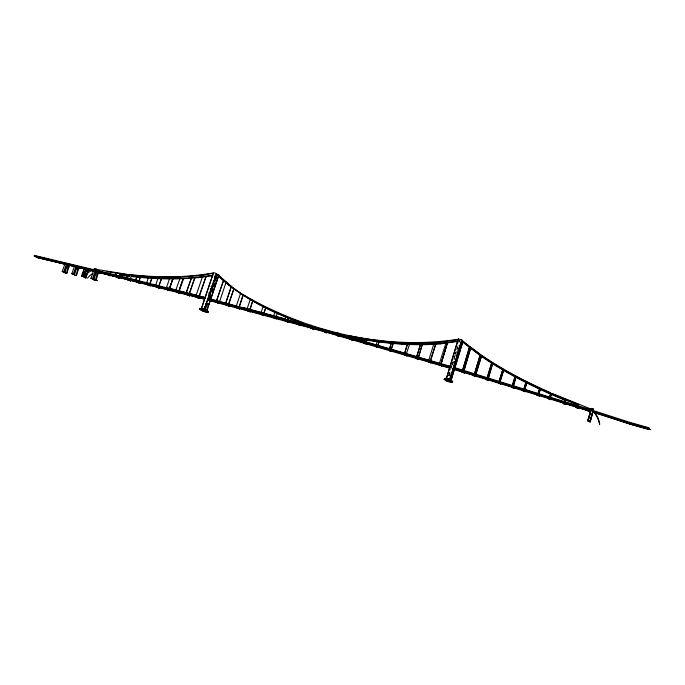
<?xml version="1.0" encoding="UTF-8"?>
<svg xmlns="http://www.w3.org/2000/svg" width="685" height="685" viewBox="0 0 685 685"><rect width="100%" height="100%" fill="white"/><g stroke="black" fill="none" stroke-linecap="round" stroke-linejoin="round"><path stroke-width="0.51" stroke-dasharray="3.42 2.57" d="M450.636 376.219L448.88 375.688L449.249 372.794M455.157 356.337L455.439 354.342M455.594 353.905C458.368 352.707 455.499 345.394 459.361 347.466M457.109 351.071L457.683 347.055M448.666 375.654L450.542 369.515M451.175 367.46L452.4 363.444M453.932 358.435L455.765 352.415M458.83 342.389L459.447 340.385M451.698 366.252L448.744 376.133L450.482 376.639M451.997 365.259L455.927 352.398M457.135 348.442L459.549 340.531M453.162 361.603L452.006 363.761L453.179 361.62L454.926 362.134M454.121 359.788L454.883 358.366M456.124 349.812L457.64 346.995M448.906 375.722L450.456 372.871M458.976 341.241L459.618 341.224M459.284 340.822L460.192 340.925M451.638 364.497L453.367 364.977M450.225 366.321L451.954 366.843M453.205 361.654L452.648 365.653L453.205 361.654M455.825 351.807L455.534 353.82L455.842 351.833"/><path stroke-width="1.03" d="M450.122 379.533C448.863 378.009 455.165 367.999 450.653 376.236M454.926 362.134L454.352 366.201L454.943 362.151M456.604 358.837L457.178 354.839L456.587 358.812L455.088 361.697M457.546 352.287C456.338 358.683 459.84 347.963 459.601 346.182M629.378 423.972L629.626 422.919L648.969 428.408L648.592 429.426L629.378 423.972L592.516 412.036M590.342 412.695L590.556 411.694L590.187 412.695M648.832 428.75L629.515 423.39L592.474 411.394M65.229 273.041L66.573 266.491A1.413 0.796 -73.8 0 0 66.702 265.446M68.046 266.919L66.702 273.461L69.528 265.6L65.058 263.614L62.215 271.517L64.133 272.159L66.625 266.174A1.421 0.788 -73.8 0 1 67.815 265.215A1.421 0.788 -73.8 0 1 68.046 266.919L66.573 266.491M76.3 275.644L77.653 269.077A1.421 0.779 -73.8 0 0 77.431 267.373A1.421 0.779 -73.8 0 0 76.258 268.34L73.757 274.351L71.839 273.7L74.682 265.771L76.181 266.191L79.118 267.758L76.3 275.644L74.468 275.045L76.172 268.657A1.421 0.779 -73.8 0 0 76.3 267.604M85.437 274.634L84.375 277.605L85.745 271.02A1.43 0.771 -73.9 0 0 85.89 270.301M87.252 271.448L85.873 278.033L88.699 270.113L84.298 268.135L81.455 276.098L83.373 276.749L85.865 270.712A1.43 0.771 -73.9 0 1 87.038 269.744A1.43 0.771 -73.9 0 1 87.252 271.448L85.745 271.02M99.111 270.746L95.977 280.593L93.862 279.848L95.575 273.409A1.43 0.762 -73.9 0 0 95.712 272.356M95.977 280.593L95.369 280.285L97.09 273.837A1.43 0.762 -73.9 0 0 96.885 272.133A1.43 0.762 -73.9 0 0 95.729 273.109L93.246 279.172L90.908 278.307L94.376 268.563L96.208 269.171L95.592 270.909L98.494 272.476M648.592 429.426L649.132 427.834L629.78 422.354L592.748 410.375M592.927 412.182L590.136 421.969L587.978 421.181L590.11 413.534M590.136 421.969L592.696 412.301L590.05 421.172L587.876 420.325L591.266 408.491L593.415 409.099L591.275 408.594L590.667 410.7M647.676 428.827L629.429 423.767L648.661 429.23M587.935 410.041L590.282 410.409L590.367 411.813L588.115 411.18L587.935 410.041L590.205 410.683M588.115 411.18L590.367 411.813M589.014 410.101L589.477 408.466L589.297 410.187M588.278 420.384L590.795 411.582M590.05 421.172L593.415 409.099M575.922 406.522L578.251 406.89L578.44 408.32L576.205 407.686L575.922 406.522L578.174 407.164L578.44 408.32M576.205 407.686L575.999 406.248M577.001 406.59L577.738 403.996L577.275 406.65M577.284 406.667L577.746 404.004M577.772 406.881L577.977 405.1M563.096 402.557L565.408 402.917L565.699 404.373L563.481 403.748L563.096 402.557L565.331 403.191L565.699 404.373M563.481 403.748L563.173 402.283M564.774 402.814L565.536 400.151L565.305 402.009M587.91 420.564L590.068 413.115M548.308 397.839L550.594 398.19L551.005 399.68L548.813 399.055L548.308 397.839L550.517 398.464L551.005 399.68M548.813 399.055L548.385 397.565M549.37 397.891L550.997 393.327M549.379 397.899L550.731 393.267M550.098 398.079L551.194 394.312L550.646 397.214M536.672 394.192L538.949 394.543L539.446 396.058L537.271 395.442L536.672 394.192L538.872 394.817L539.446 396.058M537.271 395.442L536.757 393.926M537.742 394.26L539.797 388.249L538.016 394.337M538.872 393.361L540.337 389.371L538.847 394.457M522.552 389.833L524.804 390.176L525.412 391.717L523.263 391.109L522.552 389.833L524.727 390.45L525.412 391.717M523.263 391.109L522.629 389.568M526.063 381.562L523.614 389.902L526.345 381.656M524.796 389.226L526.679 382.795L525.061 389.303M511.019 386.28L513.253 386.614L513.956 388.181L511.815 387.573L511.019 386.28L513.176 386.888L513.956 388.181M511.815 387.573L511.096 386.006M515.094 376.151L512.08 386.34L515.377 376.245M513.365 385.638L515.874 377.135L513.63 385.715M497.755 381.836L498.577 383.429L500.778 383.763L499.896 382.435L497.755 381.836L498.654 383.163L500.778 383.763M499.005 382.239L502.927 369.078L498.731 382.153M499.844 382.35L503.732 370.328M500.701 384.028L499.819 382.709L503.466 370.251M485.793 378.522L487.994 378.856L488.885 380.466L486.778 379.867L485.793 378.522L487.908 379.122L488.885 380.466M486.838 378.574L491.642 362.613M487.112 378.659L491.907 362.682M486.778 379.867L485.871 378.257M487.908 379.122L492.464 364.035L488.302 378.899M100.558 273.281C84.769 265.438 111.39 278.324 95.797 270.669L95.831 270.173L131.366 278.829L205.149 297.538L201.433 308.618L213.36 272.57L216.528 273.546L204.335 309.449L203.608 309.243M464.421 373.025L463.343 371.373L461.176 371.047L462.358 372.443L464.421 373.025L463.265 371.63L461.176 371.047M473.155 374.686L475.339 375.012L476.332 376.647L474.243 376.056L473.155 374.686L475.262 375.277L476.332 376.647M480.194 354.907L474.208 374.746L480.202 354.924M474.243 376.056L473.241 374.421M475.792 374.036L481.384 356.388L476.049 374.104M591.361 410.769L453.256 368.359L449.814 379.644L461.81 339.82L453.35 368.042L591.361 410.769L591.6 410.332M459.549 347.072L461.219 343.716M450.858 380.732L454.369 369.206M454.592 368.487L462.88 341.31L461.159 340.847M450.97 380.851L462.683 342.449M451.432 380.012L451.064 381.22L452.323 382.547L452.691 381.348C451.004 379.584 445.259 376.613 444.137 379.242C446.748 382.735 460.5 383.763 445.455 380.586M462.229 371.107L469.49 347.167L462.486 371.184M462.358 372.443L461.253 370.782M463.591 371.398L470.467 348.708L464.156 370.482M446.594 341.113L439.256 364.06M439.573 365.447L438.306 363.752L439.573 365.447L441.688 365.764L440.352 364.326L438.306 363.752M441.611 366.021L440.352 364.326M440.78 364.377L447.51 342.431L441.054 364.463M440.797 364.386L447.51 342.431M449.017 367.083L449.822 367.323L446.355 378.651L458.351 338.878L461.921 339.974M449.917 367.006L458.351 338.878M427.526 360.884L429.649 361.192L430.976 362.913L428.956 362.339L427.526 360.884L429.563 361.449L430.976 362.913M428.553 360.926L434.341 342.252M428.956 362.339L427.611 360.618M430.471 360.319L435.84 343.716L430.42 361.363M415.444 357.356L417.542 357.664L418.963 359.402L416.959 358.837L415.444 357.356L417.465 357.921L418.963 359.402M416.489 357.416L420.984 342.834L416.489 357.416L419.323 358.084M416.959 358.837L415.521 357.091M418.458 356.834L422.328 344.272L418.706 356.911M65.469 264.41L37.461 257.654L34.25 256.036L34.447 255.411L93.794 269.693M34.644 256.13L36.716 256.533M37.461 257.654L37.606 257.012M403.397 353.837L405.477 354.145L406.984 355.9L404.998 355.344L403.397 353.837L405.4 354.402L406.984 355.9M407.917 342.654L404.433 353.905L407.935 342.671M404.998 355.344L403.474 353.58M406.196 354.256L409.613 344.178M388.052 349.359L390.116 349.658L391.734 351.439L389.765 350.883L388.052 349.359L390.039 349.915L391.734 351.439M389.337 349.496L391.743 341.738L389.32 349.478M389.765 350.883L391.811 351.182M391.238 348.922L393.241 343.296L391.477 348.99M374.704 345.445C379.319 345.377 379.747 350.018 374.704 345.445L376.664 345.993L378.454 347.543M375.979 345.574L377.649 340.197M376.51 346.995L374.781 345.189M377.914 345.206L378.976 341.755L378.154 345.274M362.451 341.892C367.083 341.866 367.657 346.473 362.451 341.892L364.394 342.44L366.278 344.016M363.718 342.029L364.865 338.356L363.701 342.012M364.343 343.468L362.528 341.644M366.355 339.734L365.73 342.543M348.528 337.988C353.186 337.996 353.922 342.568 348.528 337.988L350.463 338.527L352.433 340.12M349.778 338.099L350.566 335.71M350.523 339.58L348.614 337.739M335.924 334.443C340.591 334.494 341.472 339.024 335.924 334.443L337.833 334.982L339.897 336.592M337.5 332.696L336.943 334.511L337.756 332.782M337.157 334.563L337.739 332.764M337.996 336.061L336.001 334.194M322.661 330.718C327.353 330.804 328.38 335.299 322.661 330.718L324.639 331.009M324.827 332.353L322.746 330.47M309.312 326.968C314.021 327.087 315.194 331.549 309.312 326.968L313.43 329.151M310.879 325.247L310.322 327.036L311.11 325.306M311.564 328.629L309.389 326.728M629.472 423.655L592.525 411.813M592.431 411.094L629.575 423.116L629.815 422.362M297.042 323.525C301.777 323.68 303.078 328.115 297.042 323.525L301.229 325.717M298.292 323.662L299.054 321.308M299.379 325.204L297.127 323.277M283.761 319.792C288.513 319.981 289.96 324.382 283.761 319.792L288.008 322.001M285.91 316.264L284.763 319.861L285.945 316.282M286.184 321.488L283.838 319.552M287.255 320.529L288.325 317.934L287.486 320.589M272.21 316.658C276.988 316.872 278.555 321.248 272.21 316.658L276.526 318.876M274.839 311.718L273.443 316.787M274.711 318.371L272.296 316.41M276.055 316.573L277.382 313.208M259.82 313.328C264.624 313.584 266.319 317.926 259.82 313.328L264.204 315.562M260.797 313.379L263.237 306.144M262.406 315.057L259.906 313.088M263.776 313.148L265.789 307.711L263.999 313.208M250.325 311.821L248.544 311.324L245.958 309.337L247.747 309.834L250.325 311.821L248.629 310.416M246.84 309.62L250.376 299.054M248.544 311.324L245.958 309.337M249.614 310.279L252.774 300.724L249.837 310.339M228.61 304.551L234.013 288.385L228.388 304.491M229.064 306.084C224.44 301.777 222.342 304.157 229.064 306.084L224.509 303.815M235.118 306.675C239.964 306.991 241.908 311.273 235.118 306.675L239.622 308.935M236.085 306.726L240.641 293.137M237.858 308.438L235.203 306.435M238.928 307.385L243.098 294.841M239.151 307.445L243.312 294.901M215.253 301.332C220.125 301.7 222.282 305.938 215.253 301.332L219.859 303.601M216.246 301.391L223.593 280.268L216.434 301.434M218.113 303.113L215.338 301.092M219.405 302.085L226.153 282.109M227.317 305.587L224.586 303.575M205.534 296.545L213.283 273.752M204.335 309.449L216.528 273.546M206.784 303.772L208.223 304.183L206.784 303.772L205.671 304.971M208.985 297.273L208.976 295.312L208.985 297.273C212.667 299.533 208.36 291.416 212.667 290.954L212.538 287.083L210.363 289.472M203.65 309.26L205.765 306.906L205.843 303.695M210.389 293.3L208.608 295.526M212.615 284.712L212.684 286.664L211.417 288.257M213.172 282.22L214.902 280.002L214.859 276.132M215.766 276.295L217.325 277.365L215.013 280.071L214.953 284.361L212.65 287.152L212.701 290.988L211.254 290.586L211.228 288.668M205.517 309.706L205.14 310.802C214.045 315.177 199.677 310.305 199.335 309.14C200.551 306.64 208.582 310.382 208.094 312.531L202.323 310.879M210.509 299.79L218.857 275.164L216.229 274.565M218.857 275.164L206.75 310.87L210.286 300.45L218.352 302.582M189.317 293.3L194.848 277.69L189.531 293.36M189.642 295.826L186.688 293.771L184.89 293.522L189.642 295.826L184.89 293.522M194.865 296.091C199.772 296.511 202.135 300.706 194.865 296.091L199.566 298.386M195.85 296.16L203.18 274.685M197.854 297.898L194.942 295.851M199.232 295.86L206.082 276.44L199.446 295.92M180.54 276.911L175.523 290.937M179.342 293.18C164.725 284.926 187.493 298.583 176.328 291.108M177.655 292.7L174.624 290.628M178.665 291.579L183.392 278.607L178.913 291.664M178.699 291.604L183.152 278.53M187.938 295.346L184.976 293.291M164.974 288.385C169.931 288.873 172.594 293.017 164.974 288.385L169.82 290.697M170.171 276.903L166.164 288.505M168.142 290.226L165.051 288.145M169.161 289.173L172.962 278.692L169.7 288.274M169.666 288.257L172.757 278.632M149.561 284.352L151.907 278.144L150.083 283.522M150.229 285.808L147.035 283.71L145.297 283.479L150.229 285.808L145.297 283.479M154.331 285.748C159.297 286.27 162.08 290.397 154.331 285.748L159.22 288.077M158.423 276.706L155.512 285.876M157.559 287.606L154.408 285.517M158.92 285.559L161.463 278.752L159.125 285.611M136.135 280.97C128.789 278.059 149.356 287.597 134.406 280.739M137.754 282.614L139.475 282.854M139.021 280.799L140.185 277.339L139.226 280.859M148.765 276.38L146.436 283.581M148.577 285.345L145.374 283.248M125.56 278.555C130.03 278.898 134.491 283.727 125.56 278.555L130.587 280.901M126.528 278.624L127.889 274.599L126.734 278.684M128.951 280.448L125.638 278.324M131.186 276.5L129.782 280.379M135.373 280.807L137.42 275.61L135.339 280.781M109.394 275.387L110.105 273.229M110.148 275.884L105.113 273.298M114.446 275.884C118.873 276.226 123.583 281.09 114.446 275.884L119.524 278.247M115.414 275.952L116.433 272.947L115.619 276.012M117.906 277.785L114.532 275.661M118.907 276.714L119.55 274.745L119.104 276.766M119.07 276.749L119.789 274.822M96.362 270.977L96.996 269.676M97.082 271.132L95.395 270.909M98.965 272.827L95.48 270.686M105.961 273.572L106.749 271.474M106.723 273.752L105.036 273.529M108.547 275.438L110.234 275.661M83.373 276.749L82.962 276.526L85.796 268.563M93.246 279.172L92.424 278.744L95.891 268.991M73.757 274.351L73.338 274.128L76.181 266.191M64.133 272.159L63.696 271.936L66.539 264.033M81.875 276.312L84.007 271.149M457.306 354.359L458.813 351.525M591.814 409.39L552.607 393.652M210.175 291.784L211.228 290.56L211.194 288.642M208.591 295.603L210.355 293.779L210.432 297.675M211.888 285.748L213.472 283.941L214.953 284.361M214.893 276.158L217.162 277.716L214.936 280.019M206.014 306.572L208.223 304.183M591.96 409.313L593.895 411.342A28.368 27.263 17.9 0 1 599.717 423.707M35.808 256.515L75.196 266.174M599.683 424.657L599.675 424.623A28.162 27.066 18.2 0 0 593.963 412.353L593.441 411.753M212.624 273.05C184.822 277.964 156.326 277.63 128.352 274.445M204.481 274.745L213.018 273.383M212.41 275.319L188.82 278.016M207.144 276.534L212.812 275.644M126.656 274.265L95.883 269.308L93.768 269.899A16.654 14.471 -59.6 0 0 84.332 276.449L84.281 276.432M98.058 271.406L99.094 271.286M457.4 339.366C384.062 350.437 307.411 331.84 243.646 295.012M438.939 342.44L457.888 339.743M457.726 340.967C421.857 347.415 385.03 343.759 349.564 336.592M440.164 343.913L458.231 341.344M204.498 274.762C179.324 278.187 153.731 277.673 128.523 274.788M207.161 276.552C182.124 279.951 156.677 279.42 131.614 276.534M188.812 278.007L159.999 278.384L131.443 276.201M438.957 342.457C408.406 344.829 377.718 341.618 347.774 335.462M440.181 343.921C409.827 346.267 379.336 343.065 349.598 336.943M208.48 311.478L206.742 311.076M126.819 274.608L106.192 271.568M119.541 274.651L129.756 276.021M119.661 274.985L129.919 276.355M93.751 270.173L34.353 255.873L37.469 257.457M95.797 270.669L205.072 298.035M41.836 257.766L44.91 258.502M75.615 265.9L81.763 267.373M85.856 268.366L87.903 268.854M93.023 270.087L96.123 270.832L34.25 256.036M39.191 257.397L36.074 256.652L74.537 266.123M77.277 266.671L93.905 270.678M76.617 266.628L94.282 270.883M64.125 263.802L37.127 257.389L94.196 271.14M69.313 265.052L74.502 266.302M82.799 268.297L84.871 268.803M87.988 269.548L93.177 270.798M67.541 264.915L74.802 266.662M76.874 267.159L84.135 268.914M86.216 269.41L94.513 271.414M131.563 279.463L95.729 270.84L204.875 298.489M97.441 271.543L101.483 272.527M97.398 271.637L103.469 273.109M127.735 279.026L129.756 279.514M98.349 272.142L107.999 274.479M124.619 278.538L133.686 280.756M204.558 299.259L98.666 272.416L118.402 277.228M120.474 277.733L133.977 281.03M131.212 279.471L204.995 298.206M160.632 287.409L163.741 288.188M135.005 281.073L137.077 281.595M138.867 282.057L147.438 284.189M149.501 284.703L155.435 286.21M159.579 287.246L167.106 289.121M135.013 281.287L138.122 282.066M140.194 282.58L147.438 284.403M149.51 284.917L155.718 286.476M158.826 287.255L168.142 289.592M167.756 287.914L205.149 297.53M167.953 288.573L168.553 288.727M170.591 289.25L173.656 290.038M186.919 293.454L189.985 294.233M196.107 295.809L198.145 296.34M202.229 297.384L204.267 297.915M170.539 289.995L174.598 291.039M181.713 292.872L187.818 294.447M189.848 294.97L195.944 296.536M170.214 290.106L173.853 291.048M175.882 291.57L187.065 294.447M189.094 294.97L196.201 296.802M199.249 297.59L203.317 298.634M323.277 330.615L207.795 299.259L210.184 300.732M208.06 298.292L323.5 329.553L450.225 366.321M207.975 298.797L243.663 308.301M243.637 308.404L207.898 298.968L209.49 299.953M210.278 299.756L212.299 300.287M231.496 305.356L235.546 306.426M210.278 299.979L212.299 300.509M231.496 305.578L235.537 306.649M211.305 300.501L214.328 301.306M216.118 301.691L219.14 302.487M221.392 303.164L227.437 304.765M229.227 305.159L237.524 307.428M239.536 307.967L242.567 308.764M211.048 300.45L214.071 301.254M224.158 303.917L227.189 304.722M229.21 305.253L232.232 306.049M234.253 306.58L237.275 307.385M242.319 308.721L245.35 309.517M207.401 299.688L208.831 300.064M220.364 303.113L237.507 307.642M239.519 308.181L245.572 309.774M207.281 299.97L324.938 331.874L450.062 368.256M217.196 274.831L219.123 275.353M243.535 307.651L282.965 318.311M243.44 308.156L364.951 341.858L450.011 366.826M244.673 308.575L267.904 314.86M269.924 315.408L280.019 318.148M243.363 308.336L283.025 319.064M251.438 310.682L255.445 311.872M259.504 312.865L264.521 314.329M276.646 317.506L278.915 318.234M258.793 313.054L262.92 314.175M269.111 315.853L273.246 316.967M249.477 310.639L261.062 313.756M267.022 315.391L275.507 317.669M277.348 318.183L280.67 319.064M249.7 310.896L262.072 314.252M264.136 314.809L284.772 320.4M217.325 277.365L215.715 277.322L217.196 277.742M211.057 286.655L212.615 287.126M282.768 319.005L323.491 330.281M291.776 321.659L294.875 322.429M304.131 325.067L306.144 325.632M308.944 326.42L311.033 326.908M321.137 329.716L323.303 330.384M211.228 290.56L212.667 290.954M208.934 292.889L210.535 293.394L210.346 290.414M208.908 293.377L210.389 293.805M291.75 321.753L293.771 322.318M296.802 323.157L300.835 324.279M304.14 325.195L306.152 325.752M308.918 326.522L310.939 327.079M321.291 329.956L323.311 330.512M292.658 322.284L298.703 323.962M308.772 326.754L310.793 327.319M312.805 327.875L317.84 329.271M292.632 322.378L298.669 324.056M304.714 325.735L310.973 327.447M312.771 327.969L317.814 329.374M288.796 321.513L299.867 324.587M301.88 325.152L311.949 327.944M313.961 328.5L323.02 331.018M245.872 309.577L247.662 310.082M98.666 272.416L99.685 272.707M286.261 321.248L288.094 321.762M299.465 324.955L301.306 325.478M311.641 328.38L313.507 328.903M324.913 332.114L326.788 332.636M338.073 335.813L339.974 336.344M350.6 339.332L352.518 339.871M274.796 318.123L276.612 318.636M376.587 346.747L378.54 347.295M438.22 364.009L440.275 364.583M262.483 314.817L264.282 315.323M248.621 311.084L250.402 311.581M405.075 355.087L407.061 355.643M237.935 308.199L239.707 308.695M417.037 358.58L419.049 359.145M227.394 305.356L229.15 305.844M429.033 362.082L431.053 362.656M218.198 302.873L219.936 303.369M439.65 365.191L441.688 365.764M174.547 290.868L176.242 291.348M197.931 297.667L199.643 298.146M463.128 372.375L464.507 372.768M499.819 382.709L496.83 381.879M188.024 295.115L189.728 295.595M474.32 375.791L476.409 376.382M96.208 269.171L94.376 268.563M177.732 292.469L179.427 292.94M486.864 379.61L488.962 380.201M168.219 289.995L169.897 290.466M157.636 287.375L159.305 287.846M511.892 387.308L514.033 387.916M148.654 285.114L150.306 285.576M523.34 390.844L525.498 391.452M111.244 274.916L113.975 276.449M537.348 395.176L539.532 395.784M129.037 280.216L130.664 280.679M549.618 398.995L551.082 399.406M117.991 277.562L119.601 278.016M563.558 403.474L565.776 404.099M576.282 407.412L578.517 408.046M550.603 399.132L588.757 410.923M99.042 272.604L100.635 273.058M323.251 330.23L421.943 358.58M333.03 333.158L335.068 333.741M338.116 334.605L340.368 335.222M343.211 336.052L345.317 336.558M357.459 340.094L359.702 340.71M362.553 341.541L364.583 342.123M323.157 330.53L450.542 367.571M338.304 334.871L340.334 335.453M351.525 338.63L354.573 339.495M357.63 340.359L359.659 340.942M326.873 331.874L329.913 332.739M331.771 333.184L334.991 334.177M336.849 334.623L338.887 335.205M341.079 335.907L350.052 338.373M358.332 340.813L364.42 342.543M331.745 333.278L334.785 334.152M336.815 334.725L338.852 335.299M343.921 336.746L350.018 338.476M358.135 340.779L364.232 342.509M326.831 332.088L336.977 334.974M341.036 336.13L350.163 338.724M352.193 339.298L364.369 342.757M99.411 270.917L97.904 270.489M636.733 425.025L639.781 425.89M643.857 427.046L648.943 428.485M629.558 423.133L648.918 428.622M650.75 429.589L629.472 423.553L592.525 411.531M88.699 270.113L84.298 268.135M77.636 267.33L79.118 267.758M69.528 265.6L65.803 264.008M95.575 273.409L97.09 273.837M204.318 306.495L205.877 306.974L206.031 310.665M76.172 268.657L77.653 269.077M202.126 308.738L204.061 309.286M446.235 378.531L449.694 379.516M587.876 420.325L590.025 420.941M90.908 278.307L92.424 278.744M587.978 421.181L590.119 421.797M81.455 276.098L82.962 276.526M94.316 279.703L97.63 280.653M93.862 279.848L95.369 280.285M71.839 273.7L73.338 274.128M84.041 277.434L85.873 278.033M62.215 271.517L63.696 271.936M74.468 275.045L75.958 275.473M64.878 272.861L66.702 273.461M371.895 344.212L373.924 344.803M393.036 350.377L396.153 351.191M371.895 344.341L373.924 344.932M375.954 345.523L377.983 346.113M393.207 350.532L395.236 351.122M397.274 351.713L399.304 352.304M405.392 354.076L407.421 354.667M368.325 343.579L377.589 346.353M379.61 346.944L389.739 349.889M391.632 350.352L394.671 351.234M395.819 351.653L398.858 352.535M400.879 353.126L405.94 354.599M367.271 343.382L377.409 346.327M379.43 346.918L389.568 349.864M391.589 350.446L398.687 352.51M400.708 353.1L405.777 354.573M367.408 343.63L389.688 350.103M395.759 351.867L403.859 354.222M406.899 355.104L408.919 355.695M423.955 359.18L450.122 366.946M407.626 354.462L450.61 367.348M420.479 358.538L425.496 360.019M428.322 360.867L430.326 361.457M446.397 366.227L450.584 367.468M421.164 359.008L429.375 361.449M441.688 365.105L449.891 367.545M410.007 355.78L413.081 356.697M419.074 358.503L431.541 362.177M435.489 363.375L438.717 364.309M441.791 365.225L449.994 367.657M409.947 355.994L417.122 358.127M419.169 358.743L438.648 364.523M441.722 365.439L449.925 367.879M453.573 367.314L591.746 410.067M452.562 369.009L548.634 398.516M453.461 367.862L591.472 410.58M456.33 369.592L461.527 371.142M465.44 372.357L472.659 374.515M476.58 375.731L481.769 377.281M455.379 369.515L461.45 371.356M464.49 372.28L487.763 379.336M489.784 379.952L497.61 382.324M525.369 389.919L530.43 391.486M536.501 393.361L541.552 394.928M503.655 383.874L506.677 384.807M514.735 387.299L517.749 388.232M525.806 390.733L528.829 391.666M503.612 383.977L510.77 386.16M514.683 387.402L521.833 389.585M525.755 390.827L532.904 393.01M534.814 393.635L537.836 394.569M540.85 395.502L543.967 396.435M500.624 383.257L510.685 386.374M513.699 387.308L537.836 394.783M540.85 395.724L543.873 396.658M585.392 409.27L588.441 410.229M554.105 399.638L559.165 401.239L554.011 399.646M567.249 403.705L574.372 406.042L567.197 403.808M578.405 407.224L588.552 410.52M578.346 407.327L588.483 410.529M544.883 396.975L547.923 397.934M554.002 399.852L563.121 402.737M566.161 403.696L576.29 406.899M578.32 407.541L588.449 410.735M613.554 418.098L616.577 419.057M301.443 322.489C275.593 313.165 250.342 301.46 228.328 284.814M303.763 323.757C272.322 312.394 241.42 297.376 216.914 274.205M303.549 324.031C272.142 312.608 241.026 297.847 216.888 274.197M578.208 404.424L552.213 393.884M578.756 405.229C543.916 391.871 509.828 375.834 479.226 354.325M565.331 400.357C535.011 387.933 505.41 373.308 478.575 354.402M550.629 392.762C519.393 378.951 488.876 362.648 462.503 340.736M550.209 392.984C524.89 381.862 500.255 368.95 477.616 352.998M102.228 272.673L105.13 274.248M134.483 280.507L139.389 283.076M205.765 306.906L205.843 304.662M185.84 293.574L192.151 275.961L186.055 293.634M208.48 299.431L210.869 300.912M87.534 278.093L87.603 278.136A16.551 14.394 -59.6 0 1 92.809 273.418M470.073 346.85L478.267 352.921M477.633 352.998L461.87 340.813M479.226 354.333L463.565 342.217M478.592 354.41L462.94 342.303M323.945 330.752L326.711 332.884M219.483 275.995L231.436 286.493M216.349 274.283L228.353 284.823M388.138 349.102L389.277 350.121M453.256 368.359L454.275 369.523M454.061 368.599L455.071 369.763M459.507 347.012L461.048 344.272M569.997 404.381L570.271 405.349M584.022 408.697L584.202 409.639M592.816 411.317L592.885 412.224M204.455 307.479L204.584 310.245M213.437 281.055L213.506 283.958M565.185 399.098L564.449 402.694L565.185 399.098M324.116 329.365L323.919 330.855L324.133 329.382M231.307 286.553L225.502 303.883L231.333 286.578M444.205 379.225L451.064 381.22L444.205 379.225M199.498 309.123L205.14 310.802L199.498 309.123"/></g></svg>
